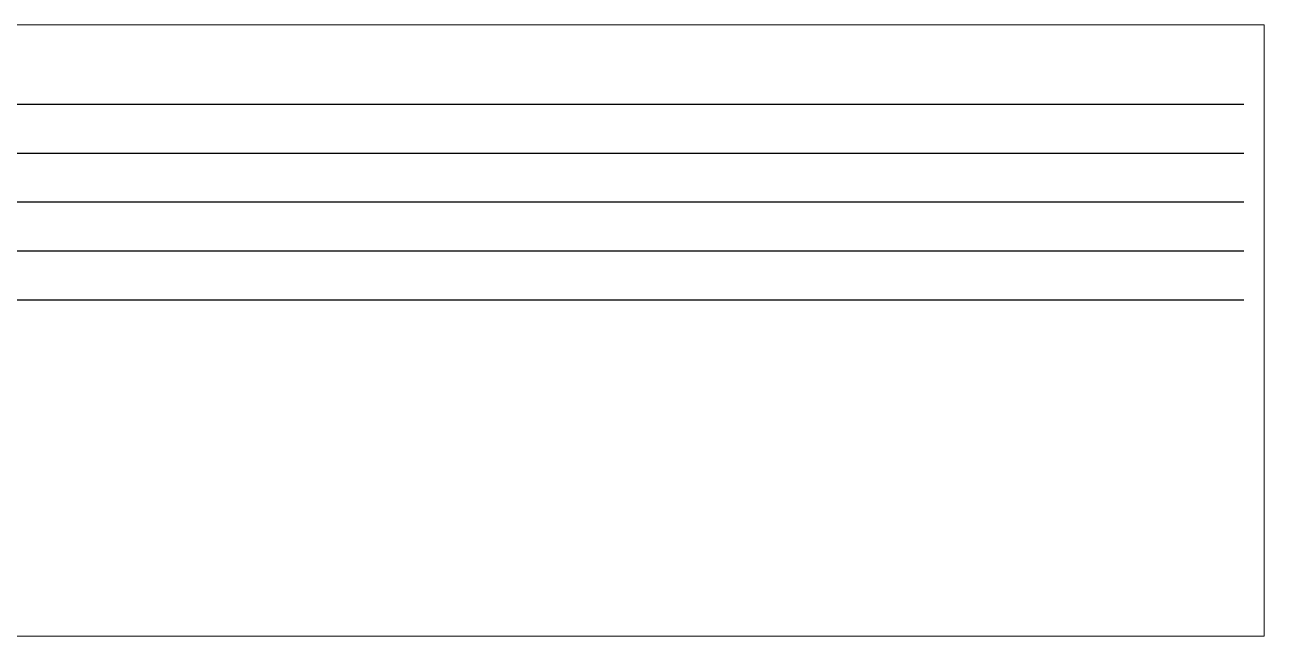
# Model space of a CAD drawing. Header units: centimetres. Extents: x 247996 to 315152, y -468471 to -440326.
# Drawn here: x 299943 to 315152, y -447827 to -440327 of the extents above; entities that cross this region are included whole.
import ezdxf

# ---------------------------------------------------------------- set-up
doc = ezdxf.new("R2010")
doc.units = ezdxf.units.CM
doc.layers.add('SCOTT-ANTED', color=144, linetype='Continuous', lineweight=0)
doc.layers.add('SCOTT-MTY-TES-SEMA', color=7, linetype='Continuous')

msp = doc.modelspace()

# ---------------------------------------------------------------- linework, layer by layer
at = {"layer": 'SCOTT-ANTED'}
for p, q in [((315152, -440327), (278382, -440327)), ((315152, -440327), (315152, -447827)), ((315152, -447827), (278382, -447827))]:
    msp.add_line(p, q, dxfattribs=at)
at = {"layer": 'SCOTT-MTY-TES-SEMA'}
for points in [[(289300, -441300), (314900, -441300)], [(289300, -441900), (314900, -441900)], [(289300, -442500), (314900, -442500)], [(289300, -443100), (314900, -443100)], [(289300, -443700), (314900, -443700)]]:
    msp.add_lwpolyline(points, dxfattribs=at)

doc.saveas('drawing.dxf')
